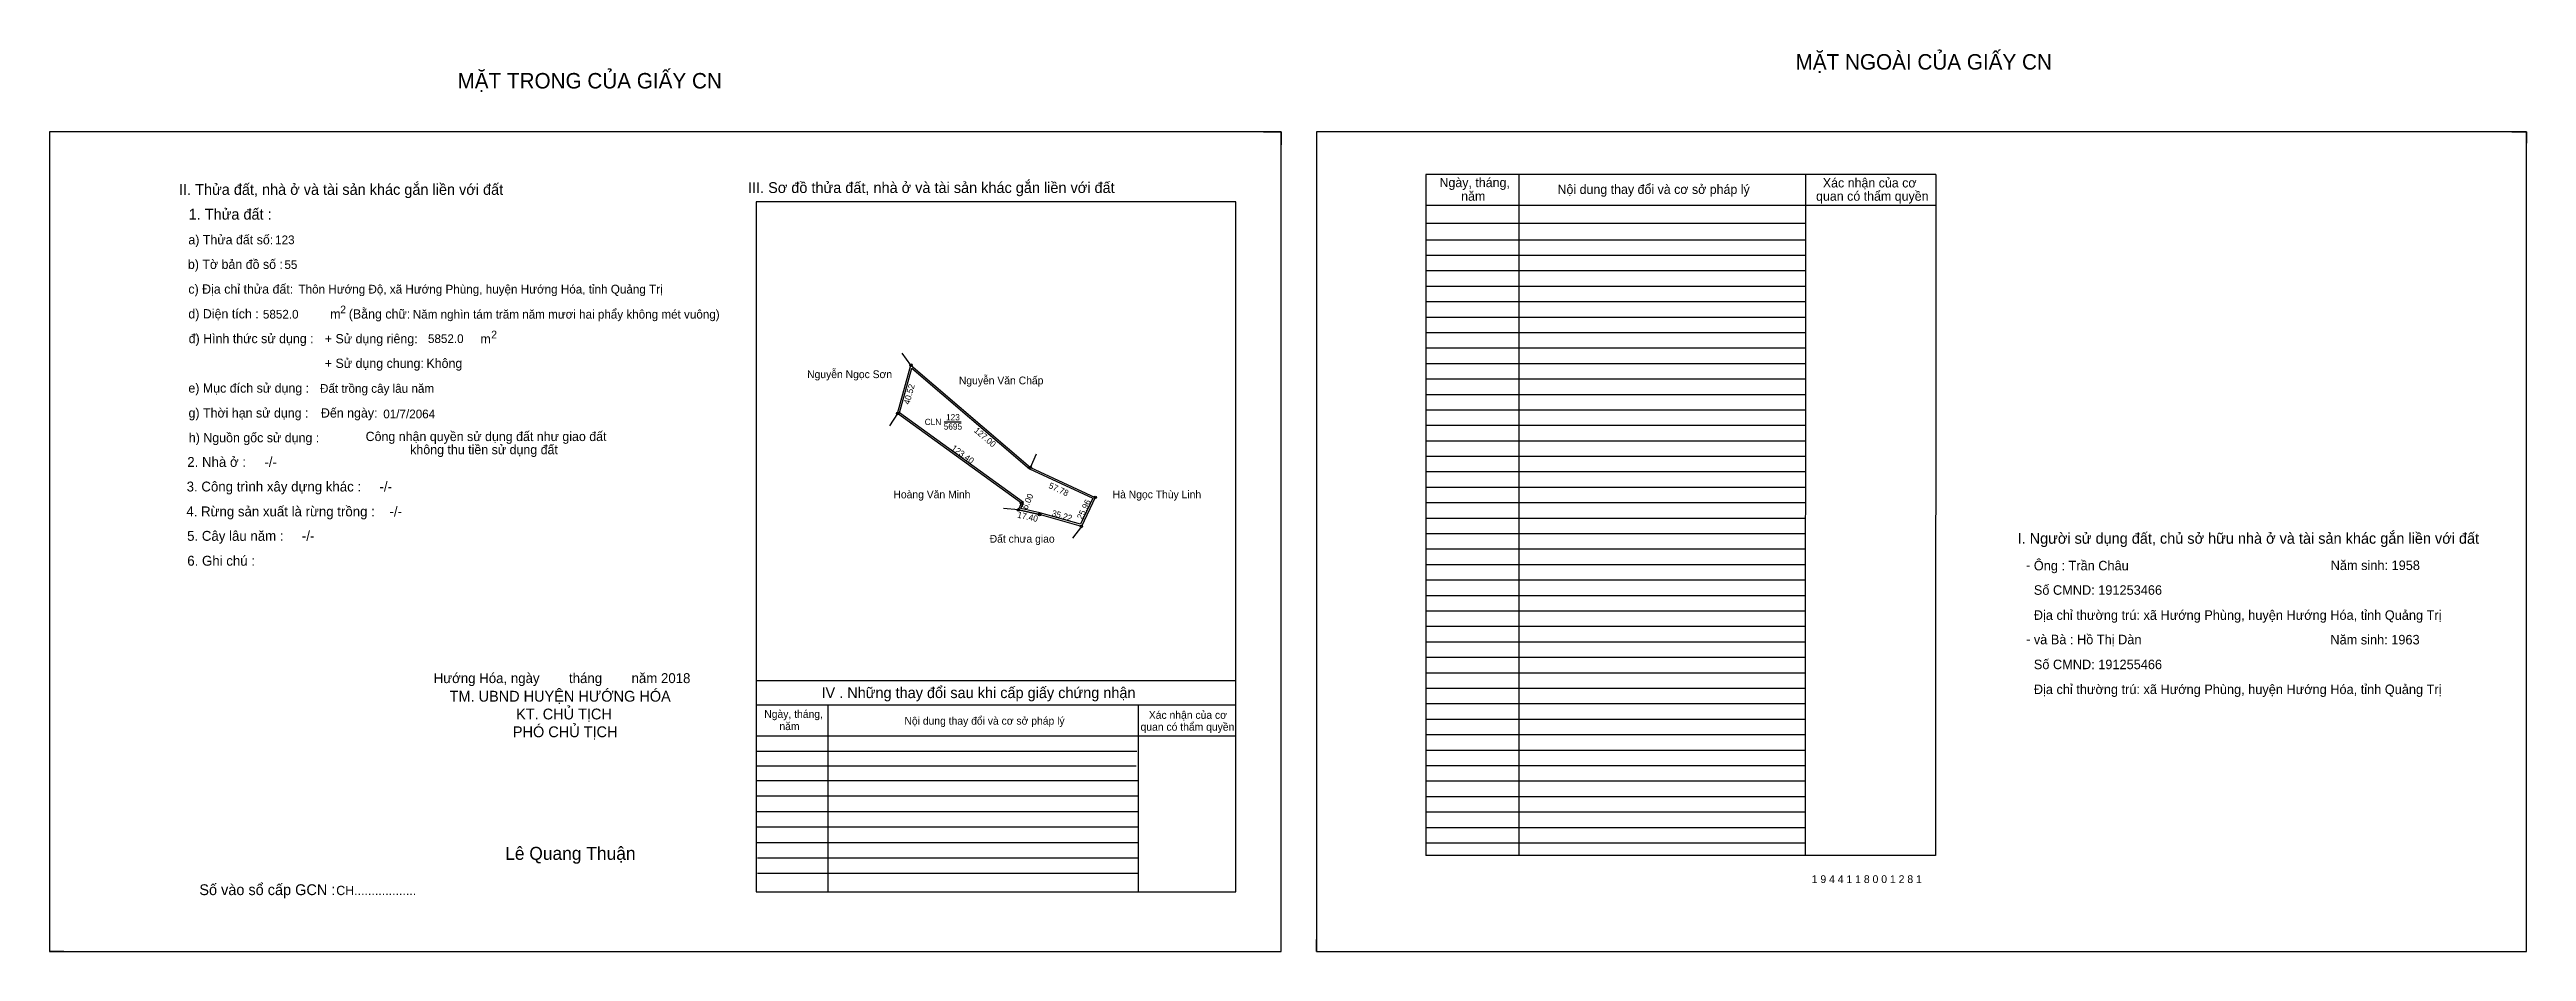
# Model space of a CAD drawing. Extents: x 531450 to 534957, y 1848207 to 1848791.
# Drawn here: x 533356 to 534957, y 1848207 to 1848791 of the extents above.
import ezdxf

# ---------------------------------------------------------------- set-up
doc = ezdxf.new("R2010")
doc.units = 0
for name, color, linetype in [('Default', 7, 'Continuous'), ('Level 10', 7, 'Continuous'), ('Level 11', 7, 'Continuous'), ('Level 13', 7, 'Continuous'), ('Level 27', 7, 'Continuous'), ('Level 49', 7, 'Continuous'), ('Level 55', 7, 'Continuous'), ('Level 6', 7, 'Continuous'), ('Level 60', 7, 'Continuous'), ('Level 7', 7, 'Continuous'), ('Level 8', 7, 'Continuous'), ('Level 9', 7, 'Continuous')]:
    doc.layers.add(name, color=color, linetype=linetype)

msp = doc.modelspace()

# ---------------------------------------------------------------- linework, layer by layer
at = {"layer": 'Level 10'}
for p, q in [((534140.8, 1848737.5), (534152.1, 1848737.5)), ((534152.1, 1848737.5), (534152.1, 1848729.1)), ((534947.6, 1848737.5), (534957.2, 1848737.5)), ((534957.2, 1848737.5), (534957.2, 1848730.1)), ((533912.8, 1848586.6), (533990, 1848520.5)), ((533984.2, 1848497.4), (533904.2, 1848555.3)), ((533982.3, 1848493), (533995.9, 1848490)), ((533356, 1848215.3), (533356, 1848207.5)), ((533365.2, 1848207.5), (533356, 1848207.5)), ((534174.9, 1848207.5), (534174.9, 1848215.3)), ((534174.9, 1848207.5), (534182, 1848207.5))]:
    msp.add_line(p, q, dxfattribs=at)
for points in [[(533356, 1848207.5), (534152.1, 1848207.5), (534152.1, 1848737.5), (533356, 1848737.5)], [(534174.9, 1848207.5), (534957.2, 1848207.5), (534957.2, 1848737.5), (534174.9, 1848737.5)], [(534032, 1848501.1), (534023, 1848482.3), (533995.9, 1848490), (533982.3, 1848493), (533984.2, 1848497.4), (533904.2, 1848555.3), (533912.8, 1848586.6), (533990, 1848520.5)], [(534030.5, 1848500.5), (534022.4, 1848483.7), (533996.1, 1848491.1), (533983.8, 1848493.8), (533985.6, 1848497.8), (533905.5, 1848555.8), (533913.4, 1848584.6), (533989.4, 1848519.6)]]:
    msp.add_lwpolyline(points, close=True, dxfattribs=at)
at = {"layer": 'Level 11'}
for centre in [(533912.8, 1848586.6), (533904.2, 1848555.3), (533990, 1848520.5), (533982.3, 1848493), (533984.2, 1848497.4), (533995.9, 1848490), (534032, 1848501.1), (534032, 1848501.1), (534023, 1848482.3)]:
    msp.add_circle(centre, 0.8, dxfattribs=at)
at = {"layer": 'Level 27'}
for p, q in [((533912.8, 1848586.6), (533907.2, 1848594.4)), ((533904.2, 1848555.3), (533898.9, 1848547.3)), ((533990, 1848520.5), (533994, 1848529.3)), ((533982.3, 1848493), (533972.7, 1848493.8)), ((534023, 1848482.3), (534017.2, 1848474.7))]:
    msp.add_line(p, q, dxfattribs=at)
at = {"layer": 'Level 7'}
for p, q in [((534490.9, 1848667.5), (534245.7, 1848667.5)), ((534490.9, 1848657.5), (534245.7, 1848657.5)), ((534490.9, 1848647.5), (534245.7, 1848647.5)), ((534490.9, 1848637.5), (534245.7, 1848637.5)), ((534490.9, 1848627.5), (534245.7, 1848627.5)), ((534490.9, 1848617.5), (534245.7, 1848617.5)), ((534490.9, 1848607.5), (534245.7, 1848607.5)), ((534490.9, 1848597.5), (534245.7, 1848597.5)), ((534490.9, 1848587.5), (534245.7, 1848587.5)), ((534490.9, 1848577.5), (534245.7, 1848577.5)), ((534490.9, 1848567.5), (534245.7, 1848567.5)), ((534490.9, 1848557.5), (534245.7, 1848557.5)), ((534490.9, 1848547.5), (534245.7, 1848547.5)), ((534490.9, 1848537.5), (534245.7, 1848537.5)), ((534490.9, 1848527.5), (534245.7, 1848527.5)), ((534490.9, 1848517.5), (534245.7, 1848517.5)), ((534490.9, 1848507.5), (534245.7, 1848507.5)), ((534490.9, 1848497.5), (534245.7, 1848497.5)), ((534490.9, 1848487.5), (534245.7, 1848487.5)), ((534490.9, 1848477.5), (534245.7, 1848477.5)), ((534490.9, 1848467.5), (534245.7, 1848467.5)), ((534490.9, 1848457.5), (534245.7, 1848457.5)), ((534490.9, 1848447.5), (534245.7, 1848447.5)), ((534490.9, 1848437.5), (534245.7, 1848437.5)), ((534490.9, 1848427.5), (534245.7, 1848427.5)), ((534490.9, 1848417.5), (534245.7, 1848417.5)), ((534490.9, 1848407.5), (534245.7, 1848407.5)), ((534490.9, 1848397.5), (534245.7, 1848397.5)), ((534490.9, 1848387.5), (534245.7, 1848387.5)), ((534490.9, 1848377.5), (534245.7, 1848377.5)), ((534490.9, 1848367.5), (534245.7, 1848367.5)), ((534490.9, 1848357.5), (534245.7, 1848357.5)), ((534490.9, 1848347.5), (534245.7, 1848347.5)), ((534058.9, 1848336.8), (533812.8, 1848336.8)), ((534490.9, 1848337.5), (534245.7, 1848337.5)), ((534058.4, 1848327.3), (533812.8, 1848327.3)), ((534059.7, 1848317.8), (533812.8, 1848317.8)), ((534490.9, 1848327.5), (534245.7, 1848327.5)), ((534490.9, 1848317.5), (534245.7, 1848317.5)), ((534059.7, 1848307.8), (533812.8, 1848307.8)), ((534059.7, 1848297.8), (533812.8, 1848297.8)), ((534490.9, 1848307.5), (534245.7, 1848307.5)), ((534490.9, 1848297.5), (534245.7, 1848297.5)), ((534059.7, 1848287.8), (533812.8, 1848287.8)), ((534490.9, 1848287.5), (534245.7, 1848287.5)), ((534059.7, 1848277.8), (533812.8, 1848277.8)), ((534059.7, 1848267.8), (533813.6, 1848267.8)), ((534490.9, 1848277.5), (534245.7, 1848277.5)), ((534059.7, 1848257.8), (533813.6, 1848257.8))]:
    msp.add_line(p, q, dxfattribs=at)
at = {"layer": 'Level 8'}
for p, q in [((534575.3, 1848709.9), (534245.7, 1848709.9)), ((534245.7, 1848709.9), (534245.7, 1848269.5)), ((534305.7, 1848709.9), (534305.7, 1848269.5)), ((534491.1, 1848709.7), (534490.9, 1848269.5)), ((534575.3, 1848709.9), (534575.2, 1848269.5)), ((534122.8, 1848692.1), (533812.8, 1848692.1)), ((533812.8, 1848692.1), (533812.8, 1848246.1)), ((534122.8, 1848246.1), (534122.8, 1848692.1)), ((534575.3, 1848689.9), (534245.7, 1848689.9)), ((534490.9, 1848678.2), (534245.7, 1848678.2)), ((534122.8, 1848382.5), (533812.8, 1848382.5)), ((534122.8, 1848366.7), (533812.8, 1848366.7)), ((533859, 1848366.7), (533859, 1848246.1)), ((534059.7, 1848366.7), (534059.7, 1848246.1)), ((534122.8, 1848346.7), (533812.8, 1848346.7)), ((534575.2, 1848269.5), (534245.7, 1848269.5)), ((533812.8, 1848246.1), (534122.8, 1848246.1))]:
    msp.add_line(p, q, dxfattribs=at)
at = {"layer": 'Level 9'}
msp.add_line((533934.2, 1848549.9), (533945.2, 1848549.9), dxfattribs=at)

# ---------------------------------------------------------------- texts
at = {"layer": 'Default'}
for s, p in [('e) Mục đích sử dụng :', (533445.7, 1848568.8)), ('g) Thời hạn sử dụng :', (533445.8, 1848552.7)), ('Đến ngày:', (533531.4, 1848552.7)), ('h) Nguồn gốc sử dụng :', (533446, 1848536.7)), ('Công nhận quyền sử dụng đất như giao đất', (533560.3, 1848537.5)), ('không thu tiền sử dụng đất', (533589.1, 1848529))]:
    msp.add_text(s, height=6, dxfattribs=at).set_placement(p)
at = {"layer": 'Level 13'}
for s, p in [('123', (533935.5, 1848550.9)), ('CLN', (533921.7, 1848547.9)), ('5695', (533934, 1848544.9))]:
    msp.add_text(s, height=4, dxfattribs=at).set_placement(p)
at = {"layer": 'Level 49'}
for s, rotation, p in [('40.52', 74.6295, (533911.8, 1848560.8)), ('127.00', 319.4706, (533953.2, 1848543.8)), ('123.40', 324.0931, (533938.5, 1848532.1)), ('57.78', 335.0628, (534001.4, 1848507.3)), ('17.40', 347.6569, (533981.3, 1848488)), ('6.00', 66.3378, (533988, 1848492.9)), ('35.22', 344.1328, (534003.5, 1848489.2)), ('25.96', 64.3431, (534023.5, 1848486.4))]:
    msp.add_text(s, height=4, rotation=rotation, dxfattribs=at).set_placement(p)
at = {"layer": 'Level 55'}
for s, height, p in [('120', 0.176, (533912.6, 1848586.4)), ('114', 0.176, (533912.6, 1848586.4)), ('120', 0.176, (533912.6, 1848586.4)), ('114', 0.176, (533912.6, 1848586.4)), ('1', 0.64, (533912.6, 1848586.6)), ('8', 0.64, (533904, 1848555.3)), ('120', 0.176, (533904, 1848555.1)), ('124', 0.176, (533904, 1848555.1)), ('120', 0.176, (533904, 1848555.1)), ('2', 0.64, (533989.8, 1848520.5)), ('114', 0.176, (533989.9, 1848520.4)), ('114', 0.176, (533989.9, 1848520.4)), ('0', 0.176, (533990, 1848520.4)), ('6', 0.64, (533982, 1848493)), ('124', 0.176, (533982.1, 1848492.8)), ('0', 0.176, (533982.2, 1848492.8)), ('7', 0.64, (533984, 1848497.4)), ('124', 0.176, (533984, 1848497.2)), ('5', 0.64, (533995.7, 1848490)), ('0', 0.176, (533995.8, 1848489.9)), ('3', 0.64, (534031.8, 1848501.1)), ('0', 0.176, (534031.9, 1848500.9)), ('4', 0.64, (534022.7, 1848482.3)), ('0', 0.176, (534022.9, 1848482.2)), ('0', 0.176, (534022.9, 1848482.2))]:
    msp.add_text(s, height=height, dxfattribs=at).set_placement(p)
at = {"layer": 'Level 6'}
for s, height, p in [('123', 5.63, (533501.8, 1848664.8)), ('55', 5.63, (533507.8, 1848648.8)), ('Thôn Hướng Độ, xã Hướng Phùng, huyện Hướng Hóa, tỉnh Quảng Trị', 5.64, (533516.9, 1848632.9)), ('5852.0', 5.63, (533493.9, 1848616.7)), ('Năm nghìn tám trăm năm mươi hai phẩy không mét vuông)', 5.632, (533590.8, 1848616.7)), ('5852.0', 5.63, (533600.6, 1848600.9)), ('Đất trồng cây lâu năm', 5.64, (533530.8, 1848568.7)), ('01/7/2064', 5.64, (533571.7, 1848552.2)), ('Ông : Trần Châu', 6.16, (534638.7, 1848453.9)), ('Năm sinh: 1958', 6.16, (534830.6, 1848454.1)), ('Số CMND: 191253466', 6.16, (534638.7, 1848438.1)), ('Địa chỉ thường trú: xã Hướng Phùng, huyện Hướng Hóa, tỉnh Quảng Trị', 6.16, (534638.7, 1848421.9)), ('và Bà : Hồ Thị Dàn', 6.16, (534638.7, 1848406.1)), ('Năm sinh: 1963', 6.16, (534830.4, 1848406)), ('Số CMND: 191255466', 6.16, (534638.7, 1848390)), ('Địa chỉ thường trú: xã Hướng Phùng, huyện Hướng Hóa, tỉnh Quảng Trị', 6.16, (534638.7, 1848373.9)), ('1 9 4 4 1 1 8 0 0 1 2 8 1', 5.04, (534495.1, 1848251.7))]:
    msp.add_text(s, height=height, dxfattribs=at).set_placement(p)
at = {"layer": 'Level 60'}
for s, p in [('Nguyễn Ngọc Sơn', (533845.7, 1848578.2)), ('Nguyễn Văn Chấp', (533943.8, 1848574.2)), ('Hoàng Văn Minh', (533901.5, 1848500.5)), ('Hà Ngọc Thùy Linh', (534043.2, 1848500.5)), ('Đất chưa giao', (533963.7, 1848471.8))]:
    msp.add_text(s, height=5, dxfattribs=at).set_placement(p)
at = {"layer": 'Level 7'}
for s, height, p in [('MẶT TRONG CỦA GIẤY CN', 10, (533619.7, 1848765.5)), ('MẶT NGOÀI CỦA GIẤY CN', 10, (534484.7, 1848777.7)), ('II. Thửa đất, nhà ở và tài sản khác gắn liền với đất', 7, (533439.7, 1848696.7)), ('III. Sơ đồ thửa đất, nhà ở và tài sản khác gắn liền với đất', 7, (533807.5, 1848697.9)), ('Ngày, tháng,', 6, (534254.5, 1848701.7)), ('năm', 6, (534268.5, 1848692.9)), ('Nội dung thay đổi và cơ sở pháp lý', 6, (534330.8, 1848697.3)), (' quan có thẩm quyền', 6, (534495.7, 1848692.9)), ('Xác nhận của cơ', 6, (534502.3, 1848701.5)), ('1. Thửa đất :', 7, (533445.9, 1848680.7)), ('a) Thửa đất số:', 6, (533445.7, 1848664.7)), ('b) Tờ bản đồ số :', 6, (533445.4, 1848648.8)), ('c) Địa chỉ thửa đất:', 6, (533445.7, 1848632.8)), ('d) Diện tích :', 6, (533445.7, 1848616.8)), ('m', 6, (533537.4, 1848616.7)), ('2', 5, (533543.9, 1848620.1)), ('(Bằng chữ:', 6, (533549.4, 1848616.7)), ('đ) Hình thức sử dụng :', 6, (533445.9, 1848600.8)), ('+ Sử dụng riêng:', 6, (533533.9, 1848600.7)), ('m', 6, (533634.5, 1848600.6)), ('2', 5, (533641.5, 1848603.9)), ('+ Sử dụng chung:', 6, (533533.9, 1848584.8)), ('Không', 6, (533599.6, 1848584.8)), ('2. Nhà ở :     -/-', 6.4, (533445, 1848520.8)), ('3. Công trình xây dựng khác :     -/-', 6.4, (533444.6, 1848504.9)), ('4. Rừng sản xuất là rừng trồng :    -/-', 6.4, (533444.4, 1848488.8)), ('5. Cây lâu năm :     -/-', 6.4, (533444.9, 1848473)), ('I. Người sử dụng đất, chủ sở hữu nhà ở và tài sản khác gắn liền với đất', 7, (534628.2, 1848471.1)), ('6. Ghi chú :', 6.4, (533445, 1848456.9)), ('-', 6.4, (534633.6, 1848454.1)), ('-', 6.4, (534633.7, 1848406.3)), ('Hướng Hóa, ngày        tháng        năm 2018', 6.4, (533604.3, 1848381)), ('TM. UBND HUYỆN HƯỚNG HÓA', 7, (533614.6, 1848369)), ('IV . Những thay đổi sau khi cấp giấy chứng nhận', 7, (533855, 1848371.3)), ('KT. CHỦ TỊCH', 7, (533657.6, 1848357.5)), ('Ngày, tháng,', 5, (533818, 1848358.5)), ('Xác nhận của cơ', 5, (534066.6, 1848357.9)), ('PHÓ CHỦ TỊCH', 7, (533655.5, 1848346)), ('năm', 5, (533827.8, 1848350.6)), ('Nội dung thay đổi và cơ sở pháp lý', 5, (533908.6, 1848354.1)), (' quan có thẩm quyền', 5, (534059.4, 1848350.2)), ('Lê Quang Thuận', 8.4, (533650.5, 1848266.7)), ('Số vào sổ cấp GCN :', 7, (533452.8, 1848243.9)), ('CH..................', 6, (533541.3, 1848243.9))]:
    msp.add_text(s, height=height, dxfattribs=at).set_placement(p)

doc.saveas('drawing.dxf')
